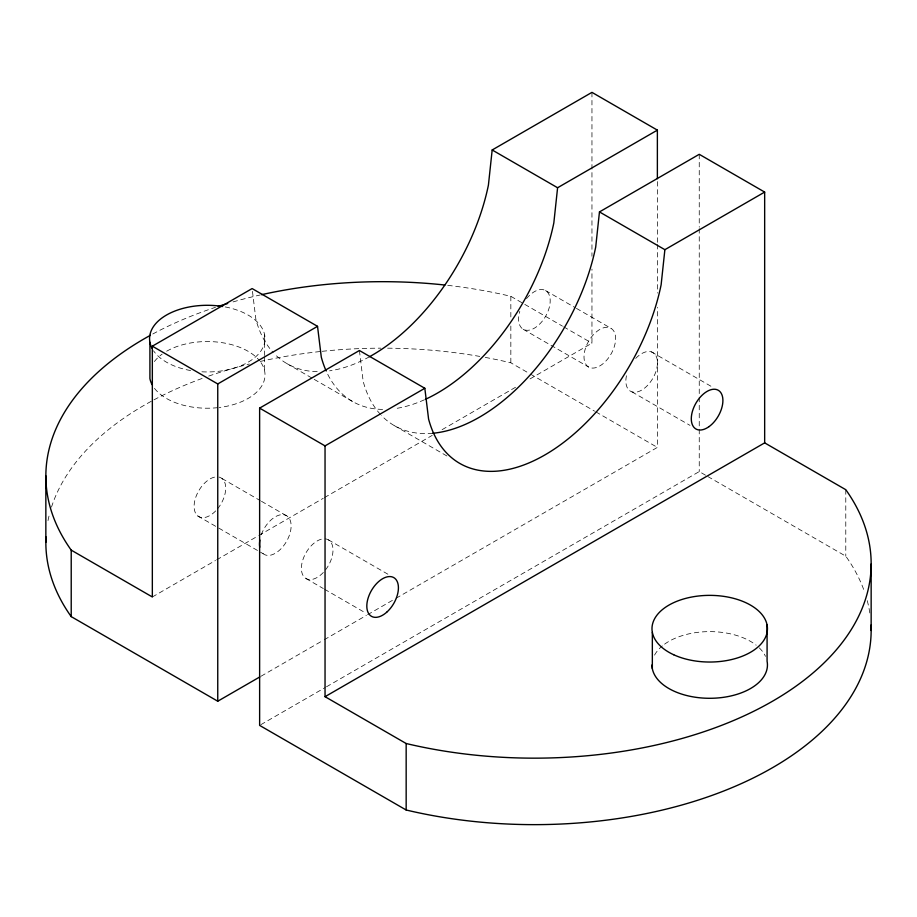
<?xml version="1.0" encoding="UTF-8"?>
<svg xmlns="http://www.w3.org/2000/svg" width="917" height="917" viewBox="0 0 917 917"><rect width="100%" height="100%" fill="white"/><g stroke="black" fill="none" stroke-linecap="round" stroke-linejoin="round"><path stroke-width="0.69" stroke-dasharray="4.58 3.44" d="M152.337 596.967L215.495 560.505M216.733 559.794L257.597 536.193M258.835 535.482L323.231 498.309M324.469 497.587L432.205 435.392M442.109 429.672L516.42 386.768M530.037 378.904L591.958 343.153L591.958 269.059M261.093 676.196L323.013 640.444M324.251 639.734L366.364 615.422M367.602 614.699L394.837 598.973M396.075 598.262L657.374 447.404L657.374 307.344M260.864 724.671L325.26 687.498M326.498 686.776L699.247 471.579L706.629 475.843M545.558 290.563L575.188 307.665M576.426 308.376L610.986 328.332A22.352 12.907 -60 0 1 603.902 362.96A22.352 12.907 -60 0 1 584.542 351.784A22.352 12.907 -60 0 1 610.986 328.332M651.368 351.853L713.082 387.478M447.737 285.347A336.768 194.427 0 0 1 510.838 296.329L562.453 326.131M563.691 326.842L591.958 343.153M631.985 391.88L689.997 425.373M523.206 329.272L588.634 367.052M485.231 357.401A336.768 194.427 0 0 1 510.838 362.8L529.304 373.46M530.542 374.17L594.571 411.148M595.809 411.859L657.374 447.404M707.867 476.553L845.783 556.183A336.768 194.427 0 0 1 864.788 592.611M287.032 363.671L312.949 378.641M314.187 379.351L352.449 401.44M394.321 425.614L448.631 456.975M328.366 539.838L390.092 575.475M221.983 478.514L260.245 500.602M261.483 501.312L287.399 516.282M197.831 515.996L217.57 527.401M218.808 528.112L263.248 553.776M306.014 578.558L323.3 588.531M324.538 589.241L365.264 612.762M359.407 350.512L363.166 381.289A170.23 98.279 -60 0 0 380.498 414.484M252.462 291.365L255.877 319.345A170.23 98.279 -60 0 0 273.209 352.541M845.783 489.701L845.783 556.183M699.247 154.308L699.247 227.187M699.247 228.62L699.247 395.835M699.247 397.256L699.247 471.579M657.374 181.577L657.374 243.039M657.374 244.461L657.374 293.05M591.958 92.365L591.958 256.233M510.838 296.329L510.838 318.956M510.838 326.028L510.838 362.8M264.658 334.911L264.658 355.83M264.658 357.217L264.658 371.167M325.099 538.829A22.352 12.907 -60 0 1 325.489 569.938A22.352 12.907 -60 0 1 301.418 569.365A22.352 12.907 -60 0 1 323.873 538.806M635.71 358.409A22.352 12.907 -60 0 1 657.306 360.163A22.352 12.907 -60 0 1 640.204 390.883A22.352 12.907 -60 0 1 626.735 374.514M432.675 433.271A170.23 98.279 -60 0 1 381.461 415.504M654.555 655.116A57.725 33.333 0 0 1 662.349 645.9M664.596 644.158A57.725 33.333 0 0 1 756.181 645.178M759.31 647.895A57.725 33.333 0 0 1 765.477 656.343M867.241 600.646A336.768 194.427 0 0 1 870.004 614.161M152.784 333.994A336.768 194.427 0 0 1 215.461 307.321M233.044 301.911A336.768 194.427 0 0 1 260.176 294.987M261.036 362.719A57.725 33.333 0 0 1 219.14 407.503M217.787 407.664A57.725 33.333 0 0 1 153.54 387.043M154.388 361.539A57.725 33.333 0 0 1 162.171 354.088M166.653 351.211A57.725 33.333 0 0 1 259.557 360.725M48.016 520.581A336.768 194.427 0 0 1 49.552 513.841M51.501 507.124A336.768 194.427 0 0 1 152.784 400.465M153.999 399.823A336.768 194.427 0 0 1 203.322 377.999M208.686 376.096A336.768 194.427 0 0 1 249.378 364.015M260.176 361.458A336.768 194.427 0 0 1 320.79 351.463M322.199 351.303A336.768 194.427 0 0 1 380.773 348.162M387.639 348.173A336.768 194.427 0 0 1 479.751 356.415M225.273 306.954A57.725 33.333 0 0 1 263.752 345.571A57.725 33.333 0 0 1 201.362 371.775M190.621 370.537A57.725 33.333 0 0 1 153.54 350.787M218.934 477.069A22.352 12.907 -60 0 1 217.363 509.05M215.678 510.918A22.352 12.907 -60 0 1 194.106 506.631A22.352 12.907 -60 0 1 215.266 476.989M261.288 534.749A22.352 12.907 -60 0 1 285.451 515.171A22.352 12.907 -60 0 1 284.981 543.896A22.352 12.907 -60 0 1 261.024 551.048M369.54 356.713A170.23 98.279 -60 0 1 329.593 370.835M317.202 371.637A170.23 98.279 -60 0 1 274.172 353.561M424.479 399.743A170.23 98.279 -60 0 1 395.009 408.604M382.618 409.406A170.23 98.279 -60 0 1 326.074 370.777M526.484 298.678A22.352 12.907 -60 0 1 549.822 297.062A22.352 12.907 -60 0 1 533.006 328.894A22.352 12.907 -60 0 1 519.79 311.367"/><path stroke-width="1.38" d="M657.374 178.723L657.374 130.134L591.958 92.365L492.177 149.975L488.417 185.096A170.23 98.279 -60 0 1 369.54 356.713M657.374 130.134L557.593 187.744L553.834 222.865A170.23 98.279 -60 0 1 425.786 399.147M764.663 192.077L664.882 249.688L661.123 284.809A170.23 98.279 -60 0 1 544.858 454.958A170.23 98.279 -60 0 1 428.583 419.058L424.823 388.281L325.042 445.891L325.042 696.679L764.663 442.865L764.663 192.077L699.247 154.308L599.466 211.919L595.706 247.04A170.23 98.279 -60 0 1 432.675 433.271M150.388 335.301A336.768 194.427 0 0 0 71.217 550.131L152.337 596.967L152.337 346.179L252.118 288.568L317.534 326.337L321.294 357.126A170.23 98.279 -60 0 0 326.074 370.777M152.337 346.179L217.753 383.948L317.534 326.337M871.035 625.039A336.768 194.427 0 0 1 406.162 809.998L259.626 725.393L259.626 408.122L359.407 350.512L424.823 388.281M45.999 536.869A336.768 194.427 0 0 0 71.217 616.614L217.753 701.218L259.855 676.906M492.177 149.975L557.593 187.744M599.466 211.919L664.882 249.688M764.663 442.865L845.783 489.701A336.768 194.427 0 0 1 772.515 701.218A336.768 194.427 0 0 1 406.162 743.515L325.042 696.679M259.626 408.122L325.042 445.891M871.15 564.001L871.15 630.483M767.082 624.981L767.082 661.237A57.725 33.333 0 0 1 712.922 698.238A57.725 33.333 0 0 1 651.976 664.94M652.342 632.409L652.342 668.676M406.162 743.515L406.162 809.998M217.753 383.948L217.753 701.218M149.918 342.339L149.918 378.595A57.725 33.333 0 0 0 152.119 384.704M71.217 550.131L71.217 616.614M45.85 475.831L45.85 542.314M218.2 306.427A336.768 194.427 0 0 1 227.691 303.47M261.505 294.689A336.768 194.427 0 0 1 444.917 285.038M152.119 348.437A57.725 33.333 0 0 1 165.862 315.414A57.725 33.333 0 0 1 222.636 306.496M259.763 547.231A22.352 12.907 -60 0 1 259.889 540.044M709.07 426.6A22.352 12.907 -60 0 0 719.685 391.33A22.352 12.907 -60 0 0 692.53 410.965A22.352 12.907 -60 0 0 709.07 426.6M386.699 612.235A22.352 12.907 -60 0 0 393.794 577.607A22.352 12.907 -60 0 0 367.35 601.059A22.352 12.907 -60 0 0 386.699 612.235M673.697 654.749A57.725 33.333 0 0 0 766.795 633.681A57.725 33.333 0 0 0 688.644 597.666A57.725 33.333 0 0 0 673.697 654.749"/></g></svg>
